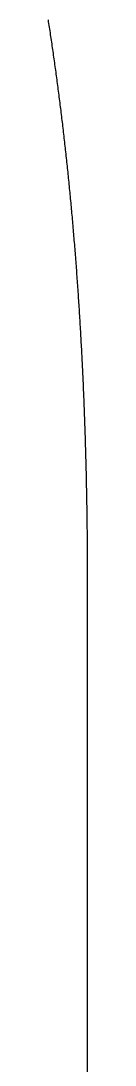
# Model space of a CAD drawing. Extents: x -14 to 315, y -179 to 16.
# Drawn here: x 289.14 to 289.75, y -146 to -129.75 of the extents above; entities that cross this region are included whole.
import ezdxf

# ---------------------------------------------------------------- set-up
doc = ezdxf.new("R2010")
doc.units = 0
doc.layers.add('BLACK', color=7, linetype='CONTINUOUS')

msp = doc.modelspace()

# ---------------------------------------------------------------- linework, layer by layer
at = {"layer": 'BLACK', "linetype": 'CONTINUOUS'}
for p, q in [((289.144619, -129.760868), (289.140172, -129.732359)), ((289.149049, -129.789403), (289.144619, -129.760868)), ((289.153466, -129.817985), (289.149049, -129.789403)), ((289.157867, -129.846593), (289.153466, -129.817985)), ((289.162256, -129.875249), (289.157867, -129.846593)), ((289.166627, -129.903931), (289.162256, -129.875249)), ((289.170986, -129.932661), (289.166627, -129.903931)), ((289.175329, -129.961416), (289.170986, -129.932661)), ((289.179659, -129.99022), (289.175329, -129.961416)), ((289.183972, -130.01905), (289.179659, -129.99022)), ((289.188272, -130.047928), (289.183972, -130.01905)), ((289.192556, -130.076831), (289.188272, -130.047928)), ((289.196827, -130.105784), (289.192556, -130.076831)), ((289.201081, -130.134762), (289.196827, -130.105784)), ((289.205322, -130.163788), (289.201081, -130.134762)), ((289.209547, -130.192841), (289.205322, -130.163788)), ((289.213758, -130.221942), (289.209547, -130.192841)), ((289.217954, -130.25107), (289.213758, -130.221942)), ((289.222135, -130.280246), (289.217954, -130.25107)), ((289.226301, -130.309448), (289.222135, -130.280246)), ((289.230453, -130.338699), (289.226301, -130.309448)), ((289.234589, -130.367976), (289.230453, -130.338699)), ((289.238711, -130.397302), (289.234589, -130.367976)), ((289.242817, -130.426654), (289.238711, -130.397302)), ((289.246909, -130.456055), (289.242817, -130.426654)), ((289.250985, -130.485483), (289.246909, -130.456055)), ((289.255048, -130.514959), (289.250985, -130.485483)), ((289.259093, -130.544462), (289.255048, -130.514959)), ((289.263126, -130.574015), (289.259093, -130.544462)), ((289.267142, -130.603593), (289.263126, -130.574015)), ((289.271144, -130.633221), (289.267142, -130.603593)), ((289.275129, -130.662876), (289.271144, -130.633221)), ((289.279102, -130.69258), (289.275129, -130.662876)), ((289.283057, -130.72231), (289.279102, -130.69258)), ((289.286999, -130.75209), (289.283057, -130.72231)), ((289.290924, -130.781896), (289.286999, -130.75209)), ((289.294835, -130.811752), (289.290924, -130.781896)), ((289.29873, -130.841635), (289.294835, -130.811752)), ((289.302611, -130.871568), (289.29873, -130.841635)), ((289.306475, -130.901527), (289.302611, -130.871568)), ((289.310326, -130.931536), (289.306475, -130.901527)), ((289.31416, -130.961572), (289.310326, -130.931536)), ((289.31798, -130.991657), (289.31416, -130.961572)), ((289.321783, -131.02177), (289.31798, -130.991657)), ((289.325572, -131.051933), (289.321783, -131.02177)), ((289.329345, -131.082122), (289.325572, -131.051933)), ((289.333103, -131.112362), (289.329345, -131.082122)), ((289.336845, -131.142628), (289.333103, -131.112362)), ((289.340573, -131.172945), (289.336845, -131.142628)), ((289.344284, -131.203289), (289.340573, -131.172945)), ((289.347981, -131.233683), (289.344284, -131.203289)), ((289.351661, -131.264104), (289.347981, -131.233683)), ((289.355327, -131.294576), (289.351661, -131.264104)), ((289.358976, -131.325075), (289.355327, -131.294576)), ((289.36261, -131.355624), (289.358976, -131.325075)), ((289.366228, -131.386201), (289.36261, -131.355624)), ((289.369832, -131.416828), (289.366228, -131.386201)), ((289.373419, -131.447482), (289.369832, -131.416828)), ((289.376992, -131.478188), (289.373419, -131.447482)), ((289.380547, -131.50892), (289.376992, -131.478188)), ((289.384089, -131.539704), (289.380547, -131.50892)), ((289.387613, -131.570514), (289.384089, -131.539704)), ((289.391123, -131.601376), (289.387613, -131.570514)), ((289.394616, -131.632265), (289.391123, -131.601376)), ((289.398095, -131.663206), (289.394616, -131.632265)), ((289.401556, -131.694173), (289.398095, -131.663206)), ((289.405003, -131.725192), (289.401556, -131.694173)), ((289.408433, -131.756239), (289.405003, -131.725192)), ((289.411849, -131.787336), (289.408433, -131.756239)), ((289.415247, -131.818462), (289.411849, -131.787336)), ((289.418631, -131.849639), (289.415247, -131.818462)), ((289.421998, -131.880843), (289.418631, -131.849639)), ((289.42535, -131.912099), (289.421998, -131.880843)), ((289.428685, -131.943383), (289.42535, -131.912099)), ((289.432006, -131.974718), (289.428685, -131.943383)), ((289.435309, -132.006081), (289.432006, -131.974718)), ((289.438597, -132.037496), (289.435309, -132.006081)), ((289.441869, -132.068939), (289.438597, -132.037496)), ((289.445125, -132.100433), (289.441869, -132.068939)), ((289.448364, -132.131956), (289.445125, -132.100433)), ((289.451589, -132.16353), (289.448364, -132.131956)), ((289.454796, -132.195132), (289.451589, -132.16353)), ((289.457988, -132.226787), (289.454796, -132.195132)), ((289.461163, -132.258469), (289.457988, -132.226787)), ((289.464324, -132.290204), (289.461163, -132.258469)), ((289.467466, -132.321966), (289.464324, -132.290204)), ((289.470594, -132.353781), (289.467466, -132.321966)), ((289.473705, -132.385624), (289.470594, -132.353781)), ((289.4768, -132.41752), (289.473705, -132.385624)), ((289.479878, -132.449443), (289.4768, -132.41752)), ((289.482941, -132.48142), (289.479878, -132.449443)), ((289.485987, -132.513424), (289.482941, -132.48142)), ((289.489018, -132.545481), (289.485987, -132.513424)), ((289.492031, -132.577566), (289.489018, -132.545481)), ((289.495029, -132.609704), (289.492031, -132.577566)), ((289.498009, -132.64187), (289.495029, -132.609704)), ((289.500974, -132.67409), (289.498009, -132.64187)), ((289.503922, -132.706337), (289.500974, -132.67409)), ((289.506854, -132.738638), (289.503922, -132.706337)), ((289.509769, -132.770967), (289.506854, -132.738638)), ((289.512669, -132.803349), (289.509769, -132.770967)), ((289.515551, -132.83576), (289.512669, -132.803349)), ((289.518418, -132.868224), (289.515551, -132.83576)), ((289.521267, -132.900716), (289.518418, -132.868224)), ((289.5241, -132.933262), (289.521267, -132.900716)), ((289.526917, -132.965836), (289.5241, -132.933262)), ((289.529717, -132.998464), (289.526917, -132.965836)), ((289.5325, -133.031121), (289.529717, -132.998464)), ((289.535267, -133.063831), (289.5325, -133.031121)), ((289.538017, -133.096569), (289.535267, -133.063831)), ((289.540751, -133.129362), (289.538017, -133.096569)), ((289.543468, -133.162183), (289.540751, -133.129362)), ((289.546169, -133.195058), (289.543468, -133.162183)), ((289.548852, -133.227962), (289.546169, -133.195058)), ((289.551519, -133.26092), (289.548852, -133.227962)), ((289.554169, -133.293906), (289.551519, -133.26092)), ((289.556803, -133.326947), (289.554169, -133.293906)), ((289.559419, -133.360017), (289.556803, -133.326947)), ((289.562019, -133.393141), (289.559419, -133.360017)), ((289.564601, -133.426293), (289.562019, -133.393141)), ((289.567168, -133.459501), (289.564601, -133.426293)), ((289.569717, -133.492737), (289.567168, -133.459501)), ((289.57225, -133.526027), (289.569717, -133.492737)), ((289.574765, -133.559347), (289.57225, -133.526027)), ((289.577264, -133.592721), (289.574765, -133.559347)), ((289.579745, -133.626124), (289.577264, -133.592721)), ((289.58221, -133.659582), (289.579745, -133.626124)), ((289.584657, -133.693069), (289.58221, -133.659582)), ((289.587088, -133.726611), (289.584657, -133.693069)), ((289.589501, -133.760182), (289.587088, -133.726611)), ((289.591898, -133.793808), (289.589501, -133.760182)), ((289.594277, -133.827463), (289.591898, -133.793808)), ((289.59664, -133.861174), (289.594277, -133.827463)), ((289.598985, -133.894913), (289.59664, -133.861174)), ((289.601313, -133.928708), (289.598985, -133.894913)), ((289.603624, -133.962532), (289.601313, -133.928708)), ((289.605918, -133.996412), (289.603624, -133.962532)), ((289.608194, -134.030321), (289.605918, -133.996412)), ((289.610454, -134.064285), (289.608194, -134.030321)), ((289.612695, -134.098279), (289.610454, -134.064285)), ((289.61492, -134.132328), (289.612695, -134.098279)), ((289.617128, -134.166407), (289.61492, -134.132328)), ((289.619318, -134.200542), (289.617128, -134.166407)), ((289.621491, -134.234706), (289.619318, -134.200542)), ((289.623647, -134.268926), (289.621491, -134.234706)), ((289.625784, -134.303175), (289.623647, -134.268926)), ((289.627905, -134.337481), (289.625784, -134.303175)), ((289.630008, -134.371816), (289.627905, -134.337481)), ((289.632095, -134.406207), (289.630008, -134.371816)), ((289.634163, -134.440628), (289.632095, -134.406207)), ((289.636214, -134.475105), (289.634163, -134.440628)), ((289.638247, -134.509612), (289.636214, -134.475105)), ((289.640263, -134.544175), (289.638247, -134.509612)), ((289.642261, -134.578768), (289.640263, -134.544175)), ((289.644243, -134.613417), (289.642261, -134.578768)), ((289.646205, -134.648097), (289.644243, -134.613417)), ((289.648151, -134.682833), (289.646205, -134.648097)), ((289.650079, -134.717598), (289.648151, -134.682833)), ((289.65199, -134.752421), (289.650079, -134.717598)), ((289.653882, -134.787273), (289.65199, -134.752421)), ((289.655757, -134.822182), (289.653882, -134.787273)), ((289.657614, -134.857122), (289.655757, -134.822182)), ((289.659454, -134.892118), (289.657614, -134.857122)), ((289.661275, -134.927144), (289.659454, -134.892118)), ((289.663079, -134.962228), (289.661275, -134.927144)), ((289.664865, -134.997341), (289.663079, -134.962228)), ((289.666634, -135.032512), (289.664865, -134.997341)), ((289.668384, -135.067712), (289.666634, -135.032512)), ((289.670117, -135.102971), (289.668384, -135.067712)), ((289.671831, -135.138259), (289.670117, -135.102971)), ((289.673528, -135.173605), (289.671831, -135.138259)), ((289.675206, -135.208981), (289.673528, -135.173605)), ((289.676867, -135.244415), (289.675206, -135.208981)), ((289.67851, -135.279879), (289.676867, -135.244415)), ((289.680135, -135.315401), (289.67851, -135.279879)), ((289.681741, -135.350953), (289.680135, -135.315401)), ((289.683331, -135.386563), (289.681741, -135.350953)), ((289.684901, -135.422204), (289.683331, -135.386563)), ((289.686454, -135.457902), (289.684901, -135.422204)), ((289.687988, -135.493631), (289.686454, -135.457902)), ((289.689504, -135.529418), (289.687988, -135.493631)), ((289.691002, -135.565236), (289.689504, -135.529418)), ((289.692482, -135.601112), (289.691002, -135.565236)), ((289.693944, -135.637018), (289.692482, -135.601112)), ((289.695388, -135.672983), (289.693944, -135.637018)), ((289.696812, -135.708978), (289.695388, -135.672983)), ((289.69822, -135.745032), (289.696812, -135.708978)), ((289.699608, -135.781117), (289.69822, -135.745032)), ((289.700979, -135.81726), (289.699608, -135.781117)), ((289.70233, -135.853434), (289.700979, -135.81726)), ((289.703664, -135.889667), (289.70233, -135.853434)), ((289.704979, -135.92593), (289.703664, -135.889667)), ((289.706276, -135.962253), (289.704979, -135.92593)), ((289.707554, -135.998606), (289.706276, -135.962253)), ((289.708814, -136.035019), (289.707554, -135.998606)), ((289.710056, -136.071462), (289.708814, -136.035019)), ((289.711279, -136.107964), (289.710056, -136.071462)), ((289.712483, -136.144497), (289.711279, -136.107964)), ((289.713669, -136.18109), (289.712483, -136.144497)), ((289.714836, -136.217714), (289.713669, -136.18109)), ((289.715985, -136.254397), (289.714836, -136.217714)), ((289.717115, -136.291111), (289.715985, -136.254397)), ((289.718226, -136.327885), (289.717115, -136.291111)), ((289.719319, -136.364689), (289.718226, -136.327885)), ((289.720393, -136.401554), (289.719319, -136.364689)), ((289.721448, -136.438449), (289.720393, -136.401554)), ((289.722485, -136.475405), (289.721448, -136.438449)), ((289.723502, -136.512391), (289.722485, -136.475405)), ((289.724502, -136.549438), (289.723502, -136.512391)), ((289.725482, -136.586516), (289.724502, -136.549438)), ((289.726443, -136.623654), (289.725482, -136.586516)), ((289.727386, -136.660823), (289.726443, -136.623654)), ((289.728309, -136.698053), (289.727386, -136.660823)), ((289.729214, -136.735313), (289.728309, -136.698053)), ((289.7301, -136.772635), (289.729214, -136.735313)), ((289.730967, -136.809987), (289.7301, -136.772635)), ((289.731815, -136.847401), (289.730967, -136.809987)), ((289.732644, -136.884845), (289.731815, -136.847401)), ((289.733454, -136.92235), (289.732644, -136.884845)), ((289.734245, -136.959887), (289.733454, -136.92235)), ((289.735017, -136.997485), (289.734245, -136.959887)), ((289.735769, -137.035114), (289.735017, -136.997485)), ((289.736503, -137.072804), (289.735769, -137.035114)), ((289.737218, -137.110525), (289.736503, -137.072804)), ((289.737913, -137.148308), (289.737218, -137.110525)), ((289.738589, -137.186122), (289.737913, -137.148308)), ((289.739246, -137.223998), (289.738589, -137.186122)), ((289.739884, -137.261905), (289.739246, -137.223998)), ((289.740503, -137.299874), (289.739884, -137.261905)), ((289.741102, -137.337874), (289.740503, -137.299874)), ((289.741682, -137.375936), (289.741102, -137.337874)), ((289.742242, -137.414029), (289.741682, -137.375936)), ((289.742784, -137.452185), (289.742242, -137.414029)), ((289.743306, -137.490371), (289.742784, -137.452185)), ((289.743808, -137.52862), (289.743306, -137.490371)), ((289.744291, -137.566901), (289.743808, -137.52862)), ((289.744755, -137.605244), (289.744291, -137.566901)), ((289.745199, -137.643618), (289.744755, -137.605244)), ((289.745624, -137.682055), (289.745199, -137.643618)), ((289.746029, -137.720523), (289.745624, -137.682055)), ((289.746415, -137.759054), (289.746029, -137.720523)), ((289.746781, -137.797617), (289.746415, -137.759054)), ((289.747128, -137.836242), (289.746781, -137.797617)), ((289.747455, -137.874899), (289.747128, -137.836242)), ((289.747762, -137.913619), (289.747455, -137.874899)), ((289.74805, -137.952371), (289.747762, -137.913619)), ((289.748318, -137.991185), (289.74805, -137.952371)), ((289.748566, -138.030032), (289.748318, -137.991185)), ((289.748794, -138.068941), (289.748566, -138.030032)), ((289.749003, -138.107883), (289.748794, -138.068941)), ((289.749192, -138.146887), (289.749003, -138.107883)), ((289.749362, -138.185924), (289.749192, -138.146887)), ((289.749511, -138.225024), (289.749362, -138.185924)), ((289.749641, -138.264156), (289.749511, -138.225024)), ((289.74975, -138.303351), (289.749641, -138.264156)), ((289.74984, -138.342579), (289.74975, -138.303351)), ((289.74991, -138.38187), (289.74984, -138.342579)), ((289.74996, -138.421194), (289.74991, -138.38187)), ((289.74999, -138.460581), (289.74996, -138.421194)), ((289.75, -138.5), (289.74999, -138.460581)), ((289.75, -153.5), (289.75, -138.5))]:
    msp.add_line(p, q, dxfattribs=at)

doc.saveas('drawing.dxf')
